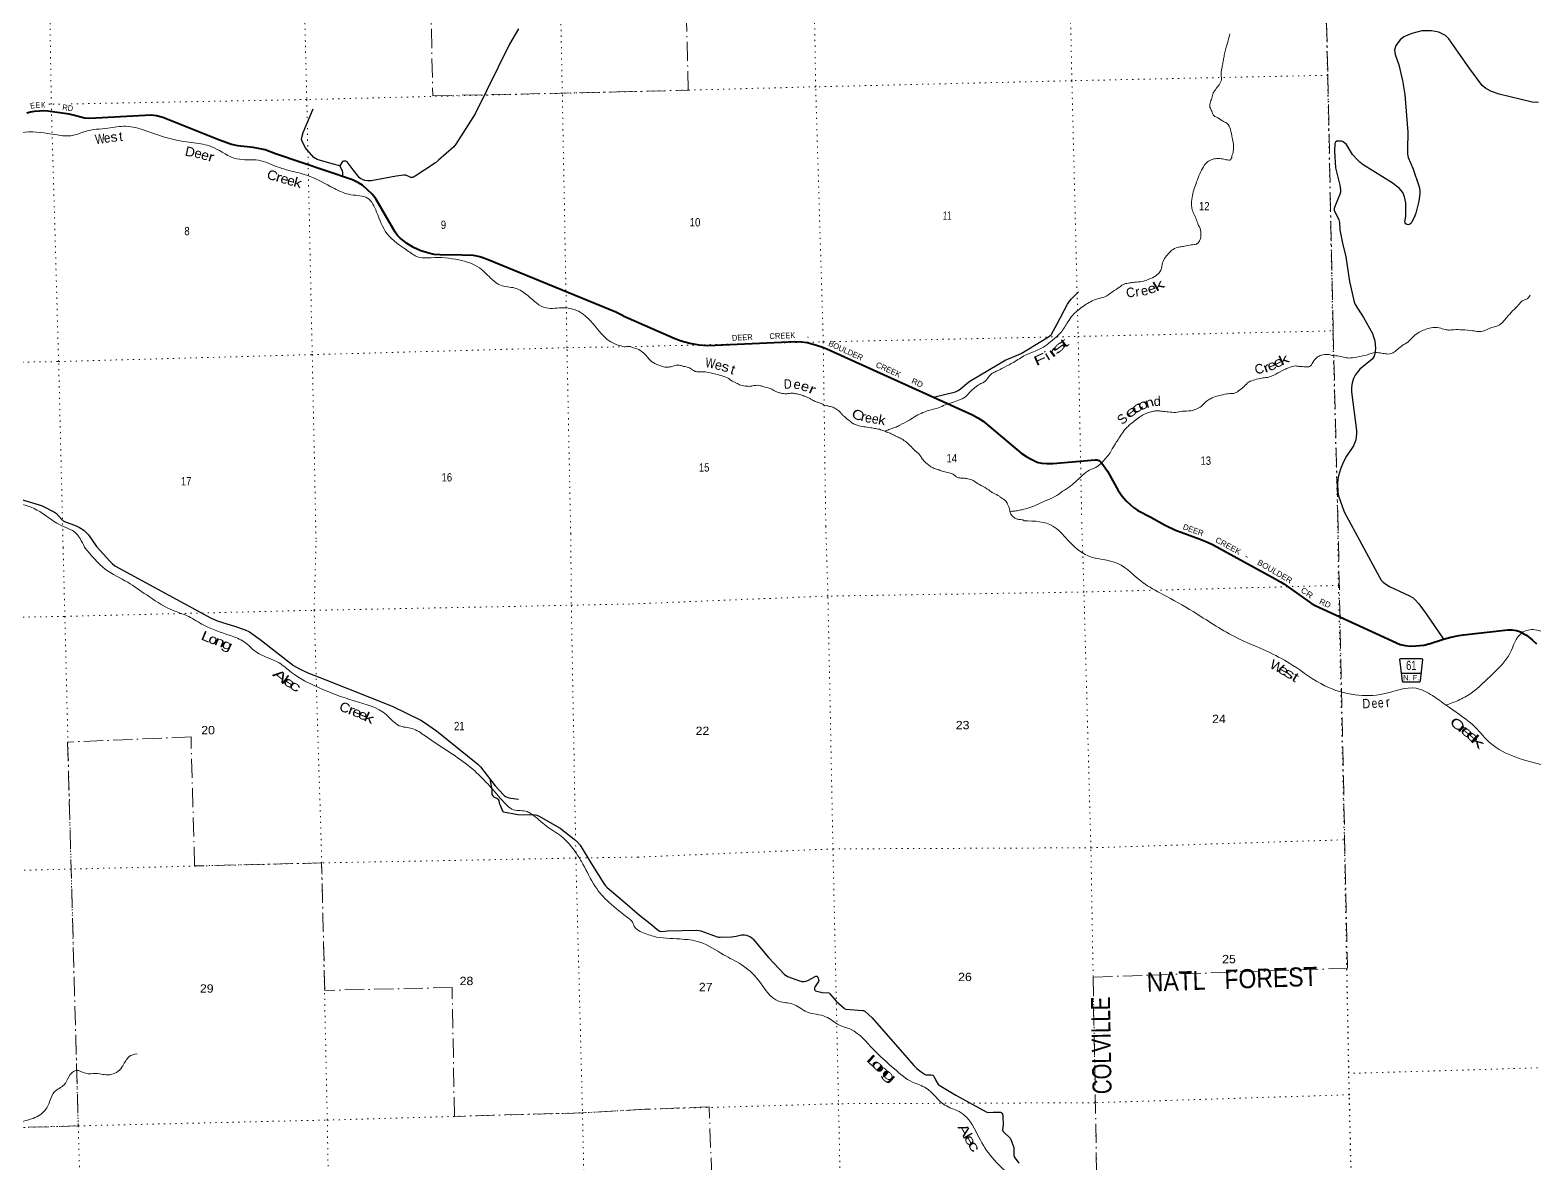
# Model space of a CAD drawing. Header units: feet. Extents: x 485078 to 733631, y 372822 to 564222.
# Drawn here: x 595028 to 626577, y 500649 to 524419 of the extents above; entities that cross this region are included whole.
import ezdxf
from ezdxf.enums import TextEntityAlignment as Align

# ---------------------------------------------------------------- set-up
doc = ezdxf.new("R2010")
doc.units = ezdxf.units.FT
doc.header["$LTSCALE"] = 80
doc.linetypes.add('DOT_DASHED', pattern=[7.7, 5, -1.2, 0.3, -1.2])
doc.linetypes.add('DOTTED', pattern=[1.5, 0.3, -1.2])
for name, color, linetype, lineweight in [('26', 7, 'Continuous', 40), ('27', 7, 'Continuous', 25), ('29', 7, 'Continuous', 25), ('39', 7, 'Continuous', 13), ('41', 7, 'Continuous', 13), ('44', 7, 'DOT_DASHED', 13), ('6', 7, 'DOTTED', 25), ('7', 7, 'DOTTED', 13)]:
    doc.layers.add(name, color=color, linetype=linetype, lineweight=lineweight)

msp = doc.modelspace()

# ---------------------------------------------------------------- linework, layer by layer
at = {"layer": '26'}
for points in [[(607469.78, 518424.43), (607316.52, 518499.33), (604600.21, 519611.55), (604465.79, 519660.23), (604403.46, 519676.4), (604327.7, 519685.71), (604093.1, 519698.07), (603630, 519704.11), (603505.01, 519711.71), (603389.89, 519736.45), (603224.82, 519789.6), (603070.14, 519858.9), (602926.99, 519944.39), (602872.73, 519985.96), (602789.61, 520050.65), (602735.37, 520108.42), (602687.46, 520175.06), (602279.37, 520877.73), (602202.7, 520976.68), (601998.08, 521161.84), (601919.21, 521215.03), (601791.2, 521276.1), (600173.76, 521822.69), (599959.06, 521903.49), (599858.09, 521926.14), (599705.1, 521954.32), (599386.49, 521991.28), (599249.8, 522020.24), (599003.23, 522111.42), (597811.74, 522581.44), (597680.31, 522619.68), (597566.13, 522629.95), (596281.24, 522563.43), (596172.69, 522573.47), (596090.74, 522589.03), (595934.05, 522635.72), (595844.85, 522652.02), (595396.95, 522716.71), (595317.54, 522724.65), (595225.77, 522720.48), (595115.28, 522707.47), (595038.07, 522695.44), (594957.61, 522672.04)], [(607469.78, 518424.43), (608541.59, 517951.79), (608689.19, 517896.67), (608865.65, 517846.69), (609058.76, 517813.38), (609245.97, 517803.15), (610789.26, 517873.12), (611061.7, 517881.78), (611214.58, 517876.68), (611327.78, 517860.02), (611454.3, 517830.03), (611637.95, 517770.46), (611740.63, 517733.42), (614796.69, 516343.03), (614911.93, 516280.83), (615022.08, 516209.01), (615817.71, 515542.92), (615935.75, 515461.25), (616026.85, 515412.54), (616128.86, 515364.63), (616175.47, 515347.97), (616255.38, 515331.31), (616361.92, 515324.65), (616481.36, 515324.53), (617370.21, 515398.77), (617407.37, 515397.94), (617453.15, 515387.95), (617480.61, 515367.96), (617513.2, 515331.49), (617628.41, 515160.4), (617856.2, 514759.51), (617939.26, 514641.67), (618025, 514543.22), (618105.73, 514463.42), (618177.87, 514401.36), (618238.91, 514358.48), (618270.54, 514338.49), (618542.25, 514196.08)], [(618542.25, 514196.08), (618838.42, 514031.34), (619058.95, 513925.81), (619175.95, 513880.92), (619555.23, 513742.39), (619726.2, 513676.56), (619849.72, 513619.7), (621149.3, 512906.19), (621259.28, 512839.27), (621327.84, 512796.76), (621909.85, 512386.97), (621991.07, 512342.58), (623697.15, 511559.22), (623770.9, 511527.99), (623873.02, 511503.06), (623977.96, 511493.94), (624097.45, 511497.56), (624270.11, 511513.8), (624401.06, 511548.97), (624683.36, 511638.15), (624837.39, 511681.26), (625002.35, 511716.29), (625098.33, 511732.35), (626033.38, 511835.67), (626123.7, 511834.52), (626210.2, 511820.34), (626296.72, 511791.95), (626350.61, 511760.73), (626421.52, 511720.99), (626539.23, 511627.33), (626628.58, 511539.34)]]:
    msp.add_lwpolyline(points, dxfattribs=at)
at = {"layer": '27'}
msp.add_line((623805.43, 510923.98), (624210.5, 510923.98), dxfattribs=at)
msp.add_lwpolyline([(623851.28, 510733.43), (623832.3, 510735.54), (623821.06, 510755.23), (623765.53, 511215.89), (623771.15, 511227.14), (623785.21, 511235.58), (624226.61, 511234.17), (624233.64, 511229.95), (624240.67, 511214.48), (624193.57, 510760.86), (624184.43, 510741.87), (624173.9, 510732.72)], close=True, dxfattribs=at)
at = {"layer": '29'}
for points in [[(605274.56, 524442.6), (605082.24, 524121.15), (604363.01, 522660.67), (603959.97, 522023.31), (603914.64, 521969.68), (603598.58, 521687.6), (603532.91, 521634.27), (603104.56, 521350.46), (603068.45, 521331.28), (603049.76, 521327.53), (603032.44, 521326.09), (603014.52, 521328.6), (603001.71, 521332.88), (602913.59, 521371.2), (602894.93, 521375.61), (602867.71, 521374.02), (602709.75, 521351.08), (602186.33, 521256.83), (602151.24, 521255.42), (602111.2, 521257.02), (602049.8, 521265.03), (602000.68, 521281.06), (601968.44, 521297.03), (601936.09, 521321.13), (601808.59, 521486.71), (601676.62, 521651.28), (601655.13, 521666.46), (601644.58, 521670.52), (601606.15, 521668.38), (601584.79, 521657.7), (601566.96, 521637.57), (601525.21, 521568.59), (601526.84, 521561.49), (601572.25, 521469.69), (601582.65, 521420.5), (601579.53, 521347.63)], [(626676.1, 522898.22), (626538.09, 522907.61), (625851.18, 523071.96), (625689.49, 523129), (625565.63, 523193.11), (625493.59, 523254.04), (625233, 523604.2), (624794.64, 524236.26), (624722.1, 524306.45), (624582.51, 524374.59), (624431.67, 524404.74), (624226.93, 524401.17), (624017.38, 524349.18), (623847.09, 524274.15), (623769.66, 524212.42), (623681.41, 524091.6), (623650.07, 523994.45), (623663.21, 523905.72), (623741.98, 523687.98), (623820.75, 523363.21), (623869.21, 523066.56), (623931.77, 522277.21), (623925.67, 521917.7), (623925.55, 521816.93), (623935.76, 521744.07), (624034.74, 521520.37), (624172.09, 521131.25), (624182.88, 521055.12), (624186.09, 520979.25), (624166, 520828.28), (624100.66, 520577.51), (624067.56, 520488.83), (624018.45, 520392.67), (624002.43, 520368.09), (623968.26, 520338.17), (623935.63, 520332.39), (623909.54, 520339.25), (623887.11, 520351), (623873.23, 520371.3), (623870.99, 520390.65), (623889.18, 520519.99), (623887.19, 520792.62), (623864.69, 520918.35), (623826.59, 521012.47), (623749.37, 521104.27), (623604.37, 521215.38), (622994.26, 521590.13), (622926.13, 521643.84), (622872.75, 521692.99), (622774.06, 521811.24), (622642.76, 522014.59), (622585.52, 522063.74), (622558.82, 522077.64), (622531.64, 522084.74), (622444.57, 522085.11), (622415.74, 522066.95), (622398.29, 522037.66), (622394.24, 521878.09), (622414.41, 521530.82), (622506.5, 521161.96), (622517.41, 521064.8), (622516.11, 521015.59), (622502.23, 520969.64), (622479.01, 520907.09), (622406.13, 520732.44), (622385.84, 520673.68), (622383.71, 520652.31), (622388.06, 520636.03), (622432.5, 520541.33), (622486.21, 520436.48), (622499.16, 520384.12), (622505.21, 520226.62), (622563.77, 519944.16), (622628.4, 519661.73), (622707.15, 519143.08)], [(601525.21, 521568.59), (601367.99, 521610.56), (601047.24, 521702.42), (601013.54, 521722.87), (600981.51, 521746.38), (600840.36, 521906.93), (600799.99, 521957.94), (600735.51, 522086.07), (600725.25, 522122.48), (600731.65, 522165.22), (600760.11, 522269), (600965.21, 522762.91)], [(622707.15, 519143.08), (622796.93, 518745.1), (622809.74, 518698.09), (622826.3, 518660.97), (623002.05, 518389.17), (623187.89, 518054.81), (623214.41, 517983.29), (623236.84, 517896.74), (623254.54, 517734.02), (623241.11, 517627.49), (623215.48, 517559.11), (623183.8, 517513.55), (622927.2, 517302.29), (622868.6, 517233.35), (622830.02, 517177.67), (622792.65, 517110.36), (622761.5, 517014.72), (622749.94, 516922.31), (622747.34, 516828.86), (622855.65, 516015.18), (622858.38, 515944.82), (622841.76, 515819.66), (622823.62, 515763.03), (622789.67, 515692.05), (622644.18, 515477.28), (622574.82, 515347.39), (622516.87, 515202.01), (622476.59, 515067.46), (622461.64, 514981.98), (622458.26, 514908.9), (622462.71, 514724.48), (622476.42, 514648.46), (622594.37, 514309.96)], [(613981.27, 516714.01), (614439.63, 516829.67), (614500.43, 516858.2), (614550.75, 516892.8), (614722.5, 517034.99), (614778.05, 517076.17), (615499.85, 517497.15), (615550.89, 517523.63), (615771.06, 517608.27), (615817.58, 517631.94), (616395.7, 517979.02), (616429.87, 518006.8), (616452.01, 518026.76), (616577.3, 518253.54), (616791.84, 518668.18), (616831.9, 518729.35), (616879.39, 518781.44), (617023.86, 518924.14)], [(594870.48, 514565.08), (595220.12, 514455.85), (595280.75, 514434.89), (595542.35, 514303.47), (595582.18, 514274.09), (595685.43, 514153.89), (595724.57, 514124.39), (595749.49, 514109.01), (595991.15, 514016.78), (596063.42, 513980.79), (596153.11, 513925.23), (596206.23, 513873.24), (596251.34, 513826.94), (596419.6, 513579.84)], [(622594.37, 514309.96), (623336.19, 512936.83), (623375.99, 512878.82), (623417.44, 512837.33), (623467.4, 512793.73), (623544.15, 512741.7), (623968.54, 512547.72), (624041.38, 512504.42), (624071.14, 512478.89), (624163.61, 512378.43), (624319.3, 512171.45), (624682.23, 511637.83)], [(596419.6, 513579.84), (596698.33, 513274.32), (596749.35, 513223.27), (596804.09, 513179.76), (598828.32, 512078.87), (598976.97, 512017.02), (599318.8, 511911.17), (599538.09, 511835.6), (599627.59, 511789.58), (599854.96, 511633.9), (600556.47, 511089.22), (600679.83, 511013.17), (600851.62, 510929.24), (601229.11, 510788.19), (602625.48, 510230.31), (603228.59, 509938.97), (603305.48, 509893.14), (603550.65, 509715.33), (604419.49, 509018.54), (604479.59, 508959.42), (604785.8, 508563.76), (604960, 508372.33), (604981.56, 508351.95), (605003.05, 508335.64), (605034.4, 508321.28), (605070.01, 508309.05), (605113.05, 508302.13), (605271.63, 508278.74)], [(604674.16, 508708.01), (604714.05, 508474.43), (604712.89, 508396.26), (604717.67, 508376.58), (604734.65, 508349.77), (604746.9, 508336.7), (604762.31, 508325.53), (604817.58, 508302.13), (604838.11, 508286.51), (604851.06, 508272.89), (604862.22, 508255.34), (604870.19, 508196.31), (604880.74, 508168.65), (604937.15, 508034.65), (604947.78, 508021.89), (604959.03, 508015.6), (605260.66, 507958.95), (605629.08, 507950.63), (605656.18, 507945.85), (605670.26, 507940.27), (605694.45, 507928.83), (606149.46, 507671.2), (606442.7, 507444.9), (606514.17, 507376.08), (606566, 507317.27), (606794.62, 506944.71), (607063.42, 506511.09), (607100.62, 506463.23), (607132.74, 506428.33), (607458.11, 506158.18), (607815.9, 505845.99)], [(607815.9, 505845.99), (608075.05, 505647.17), (608186.66, 505546.12), (608241.3, 505510.78), (608284.45, 505507.83), (608403, 505516.17), (609007.25, 505533.36), (609060.19, 505527.98), (609102.91, 505518.47), (609438.8, 505395.09), (609470.69, 505386.58), (609505.42, 505383.19), (609743.87, 505393.16), (609838.46, 505403.6), (609953.26, 505433.38), (609975.58, 505436.57), (610013.78, 505434.49), (610059.55, 505424.87), (610138.21, 505390.83), (610177.54, 505364.25), (610196.41, 505345.61), (610519.04, 504962.34), (610857.15, 504603.83), (610886.52, 504580.35), (610920.54, 504561.2), (611172.68, 504466.84), (611200.1, 504459.09), (611220.29, 504455.9), (611252.18, 504455.9), (611264.93, 504456.97), (611303.19, 504461.22), (611344.42, 504474.59), (611509.4, 504565.46), (611524.82, 504568.11), (611538.09, 504563.89), (611547.14, 504556.41), (611554.05, 504544.19), (611572.65, 504477.71), (611572.65, 504467.07), (611569.54, 504455.82), (611499.81, 504348.42), (611487.62, 504325.6), (611483.36, 504304.33), (611485.49, 504284.12), (611490.28, 504274.02), (611498.09, 504267.54), (611507.02, 504262.58), (611620.59, 504229.19), (611635.63, 504225.89), (611782.58, 504215.52), (611793.48, 504213.12), (611798.79, 504209.93), (611809.16, 504198.5), (611935.55, 504041.67), (612105.98, 503892.97), (612121.93, 503882.33), (612138.65, 503874.66), (612498.21, 503850.42), (612512.55, 503846.7), (612528.06, 503841.17), (612543.38, 503831.81), (612692.17, 503693.07), (613564.82, 502689.61), (613631.3, 502630.44), (613724.84, 502558.11), (613786.49, 502515.56), (613809.35, 502503.34), (613827.42, 502498.02), (613869.4, 502494.29), (613926.79, 502496.42), (613956.93, 502492.53), (613966.67, 502490.57), (613975.17, 502484.19), (613988.44, 502470.89), (614022.56, 502391.67), (614075.09, 502307.63), (614088.91, 502290.61), (614100.67, 502279.09), (614446.65, 502068.36), (615085.95, 501718.36), (615120.63, 501708.92), (615235.36, 501712.75)], [(615235.36, 501712.75), (615355.1, 501716.74), (615376.93, 501714.91), (615389.42, 501712.51), (615397.13, 501708.53), (615404.04, 501703.21), (615413.87, 501693.37), (615428.75, 501669.97), (615433.27, 501654.28), (615436.43, 501632.56), (615441.74, 501448.86), (615431.68, 501342.63), (615432.48, 501327.48), (615435.48, 501315.29), (615446.03, 501300.62), (615587.67, 501165.81), (615598.03, 501150.97), (615603.88, 501139.48), (615662.88, 500975.15), (615668.6, 500949.24), (615668.73, 500804.44), (615669.79, 500793.8), (615675.52, 500779.73), (615770.44, 500645.49)]]:
    msp.add_lwpolyline(points, dxfattribs=at)
at = {"layer": '39'}
for points in [[(620199.26, 524337.73), (620152.58, 524167.42), (620127.2, 524084.27), (620098.05, 523974.8), (620077.01, 523863.39), (620057.84, 523766.15), (620038.8, 523656.79), (620019.48, 523573.7), (620016.53, 523470.57), (620023.52, 523383.72), (619972.2, 523269.97), (619894.51, 523166.04), (619850.75, 523100.89), (619819.59, 522991.39), (619782.34, 522883.85), (619781.25, 522796.92), (619818.45, 522718.48), (619861.88, 522623.93), (619914.72, 522594.17), (620044.88, 522512.68), (620134.3, 522463.1), (620210.42, 522334.53), (620246.63, 522159.05), (620272.28, 522025.9), (620269.85, 521874.27), (620242.64, 521772.9), (620199.08, 521689.55), (620174.84, 521689.29), (620073.62, 521708.43), (619958.31, 521723.37), (619829.19, 521705.82), (619730.77, 521652.21), (619642.94, 521552.21), (619567.76, 521401.82), (619500.88, 521231.3), (619451.82, 521095.33), (619412.98, 520947.35), (619394.52, 520783.41), (619403.71, 520678.39), (619435.13, 520573.61), (619486.79, 520465), (619528.37, 520354.26), (619584.37, 520217.39), (619591.1, 520154.8), (619582.16, 520045.54), (619548.55, 519976.45), (619498.54, 519929.42), (619389.6, 519914.11), (619246.5, 519882.26), (619145.65, 519867.03), (619006.78, 519817.03), (618912.76, 519729.1), (618826.97, 519627.11), (618779.84, 519499.25), (618730.97, 519345.09), (618644.96, 519263.31), (618500.29, 519189), (618317, 519136.5), (618167.62, 519124.8), (618068.79, 519109.59), (617949.95, 519075.98), (617885.82, 519026.78), (617733.35, 518926.09), (617576.85, 518823.35), (617419.76, 518777.19), (617274.94, 518717.02), (617156.46, 518649.05), (617034.2, 518556.77), (616872.19, 518403.43), (616780.79, 518258.93), (616627.47, 518047.05), (616477.38, 517912.03), (616317.11, 517784.99), (616079.94, 517669.25), (615910.98, 517598.71), (615656.04, 517444.38), (615473.23, 517347.41), (615350.67, 517283.44), (615278.29, 517250.32), (615185.97, 517192.73), (615050.21, 517039.67), (614973.83, 517002.46), (614881.55, 516940.83), (614765.42, 516842.56), (614649.5, 516724.07), (614506.83, 516651.8), (614359.92, 516597.67), (614227.02, 516555.82), (614086.28, 516491.65), (613880.8, 516436.89), (613758.04, 516391.11)], [(589791.69, 521773.58), (589948.8, 521740.88), (590115.24, 521952.19), (590358.04, 522314.61), (590639.13, 522454.92), (590970.54, 522496.83), (591042.85, 522415), (591160.07, 522429.08), (591329.2, 522601.96), (591471.72, 522675.19), (591439.26, 522445.83), (591426.23, 522030.5), (591561.86, 521684.44), (591779.75, 521499.72), (592160.01, 521410.81), (592925.66, 521287.76), (593219.11, 521416.12), (593815.47, 521711.47), (594103.06, 521827.58), (594380.61, 522054.9), (594846.8, 522265.08), (595483.21, 522237.1), (595937.33, 522210.16), (596187.01, 522293.25), (596657.74, 522359.74), (597037.77, 522400.43), (597436.22, 522313.85), (598098, 522108.09), (598516.24, 522048.16), (598876.36, 521952.85), (599366.54, 521715.91), (599820.69, 521686.94), (600220.09, 521545.71), (600464.39, 521472.79), (600824.54, 521375.45), (601410.69, 521093.52), (601759.26, 520963.59), (602108.84, 520892.41), (602298.22, 520599.89), (602512.59, 520151.85), (602968.75, 519774.63), (603195.74, 519648.78), (603444.95, 519642.76), (604022.96, 519595.59), (604457.27, 519426.58), (604722.78, 519181.89), (604894.96, 519063.23), (605197.73, 519005.45), (605473.98, 518841.93), (605853.04, 518588.98), (606227.67, 518591.11), (606569.54, 518497.52), (606973.52, 518093.12), (607251.1, 517852.67), (607487.86, 517773.84)], [(626500.18, 518853.98), (626468.29, 518813.21), (626422.23, 518774.31), (626377.99, 518755.64), (626331.72, 518736.95), (626255.86, 518651.24), (626159.88, 518557.23), (626040.05, 518426.57), (625972.18, 518349.03), (625910.33, 518275.59), (625824.07, 518218.07), (625719.37, 518184.61), (625594.6, 518138.8), (625467.8, 518092.97), (625413.26, 518092.39), (625289.82, 518111.29), (625075.48, 518129.21), (624897.67, 518131.35), (624788.65, 518124.13), (624689.46, 518143.28), (624553.75, 518176.2), (624420.44, 518172.75), (624285.53, 518130.88), (624172.96, 518077.12), (624048.62, 517990.89), (623940.72, 517878.55), (623814.29, 517798.36), (623690.12, 517695.96), (623587.76, 517632.2), (623462.58, 517624.8), (623351.26, 517643.82), (623209.81, 517646.36), (623113.17, 517615), (622909.64, 517566.33), (622726.09, 517538.09), (622616.92, 517545.01), (622493.33, 517578.06), (622347.71, 517592.67), (622256.6, 517611.92), (622115.34, 517596.26), (622030.95, 517552.9), (621939.16, 517444.78), (621871.38, 517359.16), (621786.6, 517352.19), (621655.17, 517362.91), (621578.32, 517370.18), (621429.2, 517334.22), (621346.77, 517296.95), (621159.89, 517201.96), (620984.87, 517131.36), (620867.83, 517117.98), (620724.8, 517080.07), (620598, 517034.24), (620495.95, 516942.18), (620377.77, 516845.91), (620283.34, 516796.39), (620164.22, 516789.05), (620041.23, 516765.5), (619928.37, 516740.03), (619793.6, 516684.01), (619709.32, 516630.55), (619597.35, 516520.2), (619492.89, 516464.5), (619378.09, 516430.93), (619202.43, 516420.97), (619057.22, 516397.18), (618905.58, 516407.69), (618776.13, 516422.48), (618681.08, 516431.57), (618596.34, 516420.56), (618517.77, 516399.5), (618421.15, 516366.13), (618310.72, 516302.28), (618188.46, 516210.01), (618022.31, 516064.71), (617928.62, 515946.46), (617853.14, 515824.36), (617777.56, 515712.37), (617684.35, 515547.63), (617596.65, 515435.51), (617510.73, 515345.65), (617452.73, 515290.45), (617384.56, 515241.2), (617314.16, 515212.15), (617187.58, 515146.11), (617105.47, 515078.52), (616991.44, 514972.19), (616851.32, 514849.4), (616688.83, 514740.52), (616524.34, 514629.61), (616325.3, 514538.53)], [(607487.86, 517773.84), (607500.03, 517773.4), (607573.33, 517778.51), (607692.81, 517751.48), (607828.74, 517698.35), (607977.75, 517554.4), (608098.13, 517442.48), (608258.49, 517371.42), (608371.94, 517342.31), (608468.77, 517355.47), (608553.36, 517380.63), (608670.5, 517383.9), (608739.42, 517362.4), (608836.64, 517339.18), (608924.04, 517289.58), (608964.7, 517265.76), (608999.19, 517251.97), (609051.77, 517246.47), (609104.32, 517245.01), (609189.16, 517245.92), (609343.03, 517215.22), (609488.86, 517180.39), (609606.43, 517143.24), (609673.39, 517115.65), (609732.47, 517069.79), (609850.28, 517010.4), (609935.57, 516968.86), (609994.32, 516953.31), (610063.09, 516945.96), (610115.66, 516942.48), (610184.23, 516953.32), (610232.63, 516961.92), (610281.09, 516964.46), (610347.84, 516957.09), (610418.77, 516935.61), (610546.42, 516900.59), (610631.72, 516859.05), (610690.62, 516829.35), (610763.62, 516803.85), (610808.15, 516796.24), (610860.76, 516788.72), (610903.2, 516787.15), (610951.6, 516795.76), (611016.2, 516800.49), (611093.09, 516789.18), (611196.39, 516764), (611293.74, 516728.66), (611358.7, 516699.03), (611458.24, 516647.53), (611543.47, 516612.06), (611622.56, 516584.6), (611689.58, 516550.95), (611742.25, 516537.36), (611821.25, 516517.99), (611910.5, 516484.58), (611993.92, 516428.87), (612047.09, 516368.79), (612094.04, 516322.8), (612161.33, 516264.89), (612230.61, 516209.03), (612293.75, 516161.19), (612376.96, 516125.69), (612516.66, 516096.86), (612664.39, 516074.18), (612765.58, 516057.07), (612870.88, 516033.93), (612960.13, 516000.52), (613047.34, 515969.11), (613138.71, 515925.61), (613211.84, 515887.99), (613309.3, 515842.53), (613411.07, 515770.84), (613511.05, 515678.92), (613605, 515582.89), (613623.35, 515566.92), (613686.59, 515508.97), (613729.7, 515444.74), (613799.31, 515358.56), (613858.43, 515308.66), (613927.69, 515254.81), (614021.08, 515211.34), (614100.12, 515187.93), (614187.31, 515158.53), (614310.87, 515127.51), (614389.96, 515100.05), (614463.3, 515042.21), (614530.2, 515020.69), (614609.05, 515015.47), (614702.12, 515002.31), (614813.61, 514967.12), (614852.31, 514937.21), (614982.37, 514865.82)], [(583461.82, 516296.89), (583649.78, 516301.28), (583855.15, 516486.91), (584067.77, 516680.03), (584238.05, 516711.92), (584589.25, 516547.61), (584809.16, 516362.92), (585150.76, 516168.08), (585412.49, 516257.44), (585587.98, 516181.36), (585676.64, 515974.25), (586026.01, 515682.34), (586309.4, 515340.75), (586494.47, 515179.77), (586606.76, 515011.53), (586727.5, 514823.17), (586799.3, 514654.26), (586893.61, 514471.55), (587073.22, 514391.48), (587473.93, 514408.21), (587854.74, 514404.37), (587991.95, 514432.95), (588170.44, 514417.67), (588306.23, 514411.81), (588507.82, 514465.76), (588861.5, 514508.04), (589210.99, 514652.87), (589410.28, 514743.88), (589795.93, 514810.98), (590471.92, 515069.17), (590689.35, 515143.63), (591081.35, 515427.51), (591634.08, 515669.49), (591957.6, 515699.13), (592120.73, 515634.99), (592549.15, 515688.63), (592939.96, 515575.6), (593164.85, 515453.76), (593357.65, 515197.74), (593799.99, 514800.04), (594192.18, 514608.06), (594479.31, 514517.62), (594858.94, 514465.16), (595344.85, 514240.3), (595629.69, 514048.57), (595997.61, 513854.17), (596076.42, 513748.14), (596171.25, 513570)], [(613758.04, 516391.11), (613619.35, 516324.94), (613464.81, 516228.28), (613277.97, 516129.25), (613197.6, 516087.96), (613088.88, 516052.44), (612996.32, 516017.08), (612957.09, 516001.65)], [(614982.37, 514865.82), (615138.97, 514768.44), (615236.64, 514702.78), (615362.61, 514635.39), (615411.52, 514595.48), (615490.86, 514543.77), (615532.04, 514471.44), (615560.94, 514413.12), (615584.13, 514322.4), (615615.24, 514245.92), (615654.03, 514207.92), (615702.92, 514170.04), (615771.82, 514150.56), (615834.5, 514145.16), (615873.04, 514131.42), (615881.7, 514121.72)], [(616325.3, 514538.53), (616142.35, 514453.7), (615981.39, 514391.33), (615838.33, 514355.44), (615737.57, 514332.13), (615632.63, 514320.9), (615587.06, 514312.79)], [(631420.92, 514562.64), (631415.91, 514120.82), (631390.44, 513782.25), (630987.86, 513480.15), (630413.83, 513238.23), (629655.52, 513005.55), (629125.99, 512762.79), (627975, 512236.37), (627263.22, 511849.14), (626924.08, 511749.04), (626598.24, 511835.45), (626324.89, 511771.5), (626071.43, 511335.8), (625712.57, 510909.42), (625262.08, 510506.9), (624989.04, 510353.94), (624728.92, 510254.52)], [(615881.7, 514121.72), (616486.03, 514011.91), (616799.22, 513714.74), (617222.39, 513388.14), (617847.54, 513224.73), (618369.57, 512829.95), (618794.87, 512576.24), (619427.2, 512216.76), (620292.36, 511693.54), (621037.38, 511355.29), (621517.62, 511088.88), (622192.23, 510659.72), (622826.15, 510470.25), (623424.23, 510490.25), (624106.71, 510607.6), (624450.53, 510452.88), (624804.99, 510201.32), (625341.49, 509794.78), (625670.1, 509449.46), (626179, 509169.66), (626798.51, 508989.92), (627531.67, 508871.89), (628136.02, 508960.85), (628409.33, 509095.97)], [(596170.86, 513570.73), (596611.88, 513103.1), (597075.14, 512831.09), (597473.59, 512565.59), (597969.8, 512268.07), (598355.49, 512111.51), (598673.06, 511931.05), (599229.94, 511713.89), (599515.98, 511583.25), (599777.91, 511365.02), (600252.15, 511139.8), (600511.57, 510941.75), (601079, 510623.7), (601829.33, 510344.46), (602505.29, 510049.27), (602773.48, 509823.1), (603041.64, 509762.83), (603314.1, 509609.6), (603887.2, 509224.92), (604313.14, 508909.52), (604930.88, 508257.24), (605172.43, 508060.33), (605454.25, 508020.05), (605542.2, 507974.26), (605861.71, 507714.95), (606169.93, 507503.91), (606489.95, 507141.44), (606626.74, 506918.16), (606882.65, 506450.96), (607173.75, 506114.09), (607586.05, 505778.12), (607666.83, 505697.13), (607711.76, 505595.04), (607825.08, 505502.72)], [(607823.78, 505503.78), (608105.61, 505403.7), (608657.15, 505347.59), (609075.48, 505281.86), (609577.94, 505016.05), (609945.27, 504813.4), (610299.57, 504491.02), (610740.23, 504037.41), (611026.83, 503982.33), (611326.46, 503816.32), (611717.34, 503717.49), (612007.13, 503541.09), (612252.3, 503446.47), (612716.15, 503033.94), (613159.69, 502624.92), (613541.22, 502343.74), (613825.58, 502219.81), (614215.14, 501863.97), (614520.14, 501724.41), (614676.97, 501605.17), (614964.64, 501125.22), (615250.49, 500714.01), (615741.47, 500269.84), (616041.42, 499937.92), (616135.82, 499655.15), (616584.36, 499056.07), (617032.1, 498564.2), (617326.57, 498286.77), (617610.35, 498108.19), (618078.09, 497701.84), (618500.4, 497484.47), (619242.5, 497334.31), (619681.48, 497302.04)], [(587751.71, 504721.82), (587930.38, 504612.72), (588002.82, 504294.83), (588135.62, 504152.38), (588191.48, 504016.17), (588353.77, 503906.8), (588502.67, 503766.77), (588667.45, 503720.18), (588979.78, 503424.28), (589348.95, 503364.43), (589729.64, 503329.13), (590144.07, 503565.74), (590488.07, 503543.71), (590813.3, 503545.51), (591135.98, 503486.56), (591497.59, 503240.4), (591701.88, 503148.24), (591881.01, 503093.9), (591932.68, 502963.66), (591957.37, 502863.1), (592281.29, 502753.6), (592601.59, 502461.94), (592724.5, 502228.22), (592975.24, 502054.23), (593460.21, 501885.91), (594031.97, 501555.83), (594383.67, 501384.28), (594522.46, 501326.95), (594658.67, 501374.75), (594751.64, 501455.9), (595053.91, 501570.43), (595324.7, 501732.76), (595444.63, 501950.11), (595535.02, 502136.39), (595739.43, 502287), (595838.39, 502453.26), (595994.64, 502590.56), (596190.06, 502530.55), (596408.43, 502523.69), (596697.91, 502500.35), (596877.95, 502573.49), (596974.16, 502687.09), (597108.78, 502882.53), (597270.99, 502941.08)]]:
    msp.add_spline(points, degree=3, dxfattribs=at)
at = {"layer": '44'}
for points in [[(606893.9, 539351.86), (597765.38, 539101.72), (597840.95, 536486.06), (595210.54, 536408.46), (595288.36, 533761.36), (595387.08, 528309.11), (598016.98, 528364.29), (598068.15, 525543.44), (603422.72, 525672.99), (603474.58, 523038.42), (607340.58, 523119.22)], [(607340.58, 523119.22), (608836.3, 523158.3), (608766.54, 525871.64), (616826.82, 526023.6), (616768.96, 528699.88), (622131, 528874.41), (622253.01, 523470.2), (622364.49, 518106.32), (622461.51, 514306.22)], [(622461.51, 514306.22), (622664.54, 504732.76), (617329.79, 504548.97), (617471.39, 496646.24), (612105.98, 496544.41), (612032.78, 499216.28), (609374.46, 499125.67), (609274.19, 501825.04), (607927.96, 501773.93)], [(607927.96, 501773.93), (606620.53, 501699.86), (603929.89, 501626.01), (603881.08, 504330.26), (601209.14, 504267.37), (601142.91, 506943.29), (598478.3, 506880.84), (598403.91, 509586.09), (595816, 509479.89), (596037.31, 501426.31), (590935.51, 501278.61), (591050.5, 496011.48)]]:
    msp.add_lwpolyline(points, dxfattribs=at)
at = {"layer": '6'}
for points in [[(622461.51, 514306.22), (622364.49, 518106.32), (622253.01, 523470.2), (622131, 528874.41), (621982.96, 534256.1), (621855.19, 539631.94), (621705.5, 544979.25), (621575.3, 550393.47), (621445.47, 555773.33), (621379.81, 558724.03)], [(622827.47, 496742), (622819.7, 497190.97), (622705.34, 502074.26), (622695.28, 502533.29), (622605.15, 507439.58), (622482.49, 512780.51), (622461.51, 514306.22)]]:
    msp.add_lwpolyline(points, dxfattribs=at)
at = {"layer": '7'}
for points in [[(611720.63, 514006.04), (611667.43, 517876.82), (611509.62, 523228.08), (611420.48, 528580.08), (611193.43, 533983.16), (611122.01, 539379.82), (610973.72, 544785.77), (610817.56, 550171.41), (610710.59, 555490.88), (610599.94, 560089.02)], [(616345.81, 543822.29), (616464.62, 539481.37), (616586.56, 534083.23), (616768.96, 528699.88), (616826.82, 526023.6), (616884.27, 523356.25), (617015.97, 517990.56), (617089.06, 514155.42)], [(595720.9, 513560.98), (595626.56, 517463.13), (595472.95, 522863.57), (595387.08, 528309.11), (595288.36, 533761.36), (595146.31, 539028.71), (595128.51, 539703.51)], [(606369.68, 513850.84), (606291.53, 517754.61), (606193.91, 523079.08), (606086.93, 528474.23), (605961.05, 533907.53), (605831.7, 538874.09)], [(600455.59, 538724.1), (600576.16, 533876.76), (600699.51, 528404.7), (600832.6, 522961.19), (600946.94, 517606.64), (601027.11, 513704.78)], [(622253.01, 523470.2), (616884.27, 523356.25), (611509.62, 523228.08), (608836.3, 523158.3), (607340.58, 523119.22)], [(607340.58, 523119.22), (606195.91, 523093.47), (600832.6, 522961.19), (595879.19, 522869.14)], [(595651.25, 522864.9), (595446.7, 522861.1), (595357.87, 522859.37)], [(611891.27, 517881.58), (617015.97, 517990.56), (622364.49, 518106.32)], [(583270.36, 517287.93), (585184.07, 517288.82), (590544.02, 517374.54), (595626.56, 517463.13), (600938.82, 517608.53), (606291.53, 517754.61), (607487.91, 517773.06)], [(607487.91, 517773.06), (611667.43, 517876.82), (611775.58, 517879.12)], [(611720.63, 514006.04), (611766.83, 512518.26), (611871.41, 507238.14), (611987.85, 501891.57), (612105.98, 496544.41)], [(617471.39, 496646.24), (617377.19, 501918.04), (617282.51, 507261.08), (617137.25, 512627.12), (617089.06, 514155.42)], [(601350.15, 496258.5), (601262.96, 501548.69), (601146.95, 506943.39), (600986.77, 512243.95), (601027.11, 513704.78)], [(606369.68, 513850.84), (606382.53, 512350.22), (606478.14, 507046.07), (606617.19, 501700.48), (606726.99, 496394.65)], [(595720.9, 513560.98), (595757.18, 512117.43), (595887.11, 506814.11), (596037.31, 501426.31), (596203.74, 496117.81)], [(622485.82, 512766.59), (617137.25, 512627.12), (611766.2, 512542.52), (607636.19, 512376.69)], [(577256.81, 511740.61), (579974.48, 511778.08), (585326.06, 511873.16), (590678.33, 512022.88), (595757.18, 512117.43), (600986.77, 512243.95), (606382.53, 512350.22), (607636.19, 512376.69)], [(607782.36, 507064.74), (611871.41, 507238.14), (617282.51, 507261.08), (622604.56, 507429.05)], [(607782.36, 507064.74), (606478.14, 507046.07), (601142.91, 506943.29), (595887.11, 506814.11), (590815.02, 506691.4), (585480.38, 506564.36), (580113.73, 506424.41), (577398.05, 506337.53)], [(638306.67, 502964.96), (634411.41, 502884.25), (629054.71, 502715.06), (622695.41, 502527.18)], [(622705.24, 502078.89), (617364.65, 501911.57), (611987.85, 501891.57), (607927.96, 501773.93)], [(577536.71, 501033.38), (580271.15, 501071.18), (585665.09, 501169.3), (590907.2, 501279.94), (596037.31, 501426.31), (601262.96, 501548.69), (606617.19, 501700.48), (607927.96, 501773.93)]]:
    msp.add_lwpolyline(points, dxfattribs=at)

# ---------------------------------------------------------------- texts
at = {"layer": '27'}
for s, height, rotation, width, p in [('E', 120, 9.665, 0.9, (595090.6, 522774.13)), ('E', 120, 2.916, 0.75, (595195.48, 522784.26)), ('K', 120, 359.704, 0.65, (595305.59, 522787.15)), ('61', 194, 0.63, 0.75, (624005.26, 510991.6)), ('N. F.', 114.1, 0.63, 0.95, (624005.01, 510772.72))]:
    msp.add_text(s, height=height, rotation=rotation, dxfattribs=dict(at, width=width)).set_placement(p, align=Align.CENTER)
for s, rotation, width, p in [('RD', 351.782, 0.9, (595697.93, 522744.03)), ('CREEK', 2.596, 0.95, (610542.74, 517933.76)), ('DEER', 2.596, 0.9, (609754.03, 517899.73)), ('RD', 335.536, 1.05, (613506.06, 517012.78)), ('CREEK', 331.232, 1.05, (619879.99, 513682.75)), ('-', 331.232, 1.5, (620491.91, 513346.97)), ('BOULDER', 329.732, 1.05, (620760.8, 513213.65)), ('CR', 325.192, 1.15, (621672.56, 512638.74)), ('RD', 335.337, 1.05, (622061.76, 512387.15))]:
    msp.add_text(s, height=120, rotation=rotation, dxfattribs=dict(at, width=width)).set_placement(p)
for s, rotation, p in [('-', 351.628, (611317.09, 517934.19)), ('BOULDER', 335.536, (611762.28, 517800.71)), ('CREEK', 335.536, (612758.93, 517353.28)), ('DEER', 339.936, (619201.5, 513948.51))]:
    msp.add_text(s, height=120, rotation=rotation, dxfattribs=at).set_placement(p)
at = {"layer": '41'}
for s, rotation, width, p in [('W', 7.655, 0.8, (596506.3, 522036.69)), ('e', 7.655, 0.9, (596655.65, 522058.71)), ('s', 7.696, 1.1, (596798.89, 522077.4)), ('D', 347.866, 1.05, (598364.6, 521766.62)), ('e', 343.644, 1.1, (598674.62, 521699.41)), ('r', 343.644, 1.25, (598803.05, 521661.71)), ('C', 340.729, 1.1, (600075.77, 521278.36)), ('r', 343.238, 1.25, (600220.44, 521234.95)), ('e', 343.523, 1.1, (600342.41, 521201.42)), ('e', 345.17, 1.05, (600480.26, 521160.54)), ('k', 344.582, 1.25, (600618.82, 521120.99)), ('C', 10.958, 0.95, (618132.74, 518816.4)), ('e', 19.219, 1.2, (618590.24, 518903.52)), ('k', 30.173, 1.7, (618753.3, 518979.72)), ('r', 36.344, 1.9, (616544.16, 517585.68)), ('s', 43.828, 2.3, (616674.6, 517700.54)), ('t', 40.005, 1.8, (616785.88, 517779.28)), ('W', 350.58, 0.8, (609283.11, 517331.7)), ('F', 23.824, 1.6, (616254.83, 517418.52)), ('i', 30.128, 1.3, (616412.83, 517497.44)), ('e', 22.037, 1.25, (621112.4, 517292.02)), ('e', 26.962, 1.4, (621257.09, 517363.67)), ('k', 25.2, 1.5, (621371.88, 517419.28)), ('s', 347.872, 1.2, (609595.69, 517255.49)), ('t', 340.588, 1.05, (609740.52, 517201.94)), ('r', 19.479, 1.35, (620995.99, 517244.54)), ('D', 2.033, 0.85, (610926.96, 516893.43)), ('e', 341.556, 1.15, (611260.26, 516848.12)), ('r', 336.188, 1.45, (611402.73, 516789.86)), ('e', 39.535, 1.8, (618186.38, 516338.12)), ('c', 36.128, 1.9, (618303.76, 516420.99)), ('o', 27.04, 1.4, (618414.24, 516472.33)), ('n', 15.923, 1.2, (618538.91, 516509.09)), ('C', 331.567, 1.3, (612347.85, 516257.71)), ('r', 347.135, 1.15, (612491.49, 516213.08)), ('e', 350.625, 0.95, (612603.08, 516184.59)), ('e', 350.577, 0.95, (612745.75, 516161.92)), ('k', 349.651, 1.1, (612881.61, 516139.95)), ('L', 337.507, 1.35, (598688.53, 511600.41)), ('o', 339.357, 1.2, (598835.24, 511541.96)), ('n', 338.827, 1.35, (598974.23, 511492.23)), ('g', 335.827, 1.45, (599124.27, 511431.73)), ('W', 331.564, 1.1, (621136.79, 510983.04)), ('A', 320.797, 1.7, (600213.32, 510790.51)), ('l', 323.468, 1.45, (600324.98, 510708.78)), ('e', 328.302, 1.55, (600415.95, 510648.22)), ('e', 330.398, 1.45, (621278, 510902.98)), ('s', 330.398, 1.7, (621399.18, 510834.14)), ('t', 328.441, 1.45, (621525.32, 510755.88)), ('c', 328.302, 1.75, (600539.45, 510573)), ('C', 339.745, 1.1, (601596.59, 510110.57)), ('r', 339.745, 1.35, (601738.42, 510058.23)), ('e', 337.345, 1.25, (601850.04, 510013.33)), ('D', 2.082, 0.85, (623063.85, 510187.44)), ('e', 4.506, 0.8, (623238.82, 510194.77)), ('e', 4.506, 0.8, (623370.69, 510205.17)), ('e', 337.345, 1.25, (601976.6, 509957.91)), ('k', 335.472, 1.5, (602104.41, 509897.57)), ('C', 323.264, 1.5, (624907.22, 509775.63)), ('r', 322.429, 1.95, (625028.02, 509684.52)), ('e', 322.429, 1.75, (625119.62, 509612.59)), ('e', 319.163, 1.85, (625230.79, 509520.04)), ('k', 317.269, 2.2, (625330.29, 509417.16)), ('L', 317.258, 2, (612658.66, 502705.81)), ('o', 317.258, 1.95, (612758.7, 502613.36)), ('n', 317.38, 2.05, (612862.59, 502517.81)), ('g', 317.38, 2.05, (612984.76, 502414.08)), ('A', 299.476, 1.45, (614544.9, 501291.11)), ('l', 299.476, 1.2, (614609.77, 501167.95)), ('e', 299.379, 1.45, (614664.04, 501080.77)), ('c', 301.644, 1.7, (614747.31, 500946.86))]:
    msp.add_text(s, height=200, rotation=rotation, dxfattribs=dict(at, width=width)).set_placement(p, align=Align.CENTER)
for s, rotation, p in [('t', 6.046, (596940.72, 522091.54)), ('e', 346.707, (598532.45, 521735.2)), ('e', 12.718, (618427.38, 518853.86)), ('r', 8.638, (618272.18, 518831.66)), ('e', 347.025, (609450.65, 517293.65)), ('C', 13.974, (620839.3, 517214.1)), ('e', 349.288, (611105.39, 516888.62)), ('d', 3.155, (618680.3, 516531.68)), ('S', 42.802, (618008.57, 516186.08)), ('r', 7.494, (623523.56, 510220.9))]:
    msp.add_text(s, height=200, rotation=rotation, dxfattribs=at).set_placement(p, align=Align.CENTER)
at = {"layer": '44'}
for s, rotation, width, p in [('NATL   FOREST', 1.973, 0.9, (618461.47, 504242.87)), ('COLVILLE', 91.027, 0.8, (617718.83, 502094.89))]:
    msp.add_text(s, height=400, rotation=rotation, dxfattribs=dict(at, width=width)).set_placement(p)
at = {"layer": '7'}
for s, width, p in [('11', 0.65, (614178.42, 520438.49)), ('12', 0.85, (619549.76, 520636.8)), ('10', 0.85, (608867.42, 520299.6)), ('15', 0.85, (609058.44, 515156.08)), ('14', 0.85, (614252.45, 515347.53)), ('13', 0.85, (619582.31, 515297.84))]:
    msp.add_text(s, height=175, rotation=359.56, dxfattribs=dict(at, width=width)).set_placement(p)
for s, width, p in [('8', 0.85, (598263.99, 520113.91)), ('9', 0.85, (603644.21, 520245.31)), ('17', 0.85, (598190.07, 514863.07)), ('16', 0.85, (603660.63, 514946.69)), ('21', 0.85, (603922.04, 509727.17)), ('20', 1.1, (598618.72, 509641.46)), ('28', 1.1, (604040.27, 504379.37)), ('29', 1.1, (598591.23, 504221.24))]:
    msp.add_text(s, height=175, dxfattribs=dict(at, width=width)).set_placement(p)
at = {"layer": '7', "width": 1.1}
for s, p in [('23', (614592.17, 509747.7)), ('24', (619970.06, 509877.77)), ('22', (609133.43, 509627.74)), ('25', (620180.54, 504838.57)), ('26', (614641.78, 504464.16)), ('27', (609202.2, 504252.34))]:
    msp.add_text(s, height=175, dxfattribs=at).set_placement(p, align=Align.CENTER)

doc.saveas('drawing.dxf')
